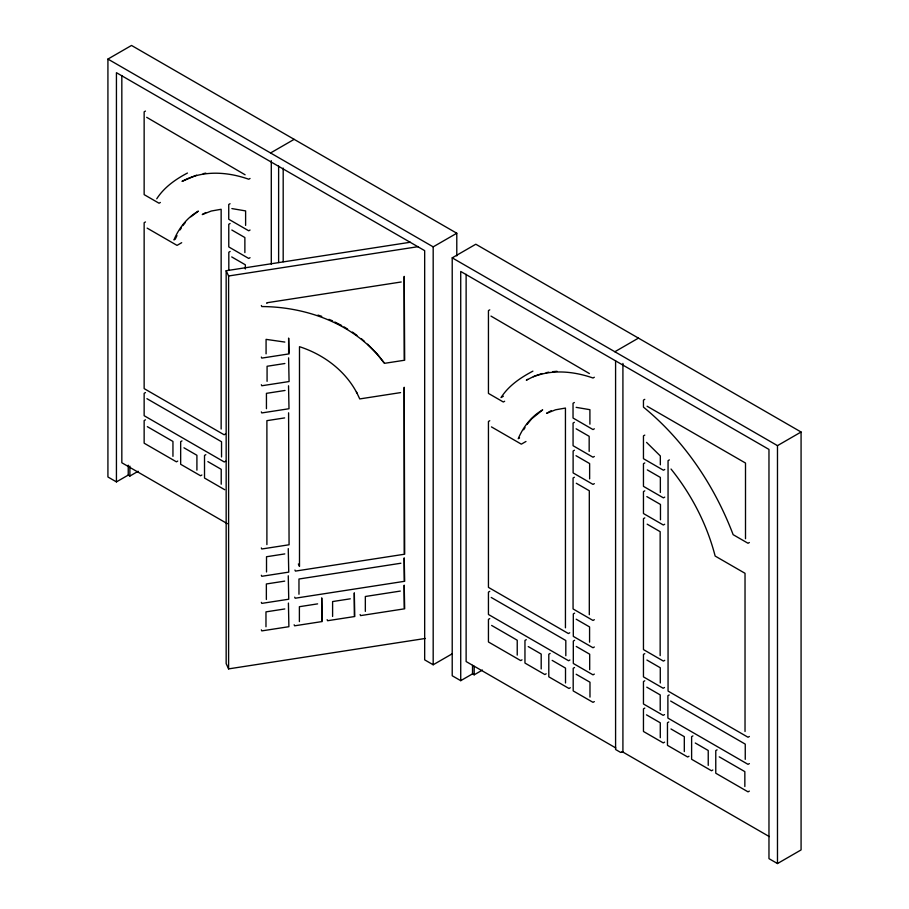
<?xml version="1.0" encoding="UTF-8"?>
<svg xmlns="http://www.w3.org/2000/svg" width="909" height="909" viewBox="0 0 909 909"><rect width="100%" height="100%" fill="white"/><g stroke="black" fill="none" stroke-linecap="round" stroke-linejoin="round"><path stroke-width="1.36" d="M176.982 235.601L175.255 239.158L173.949 239.919C178.914 228.136 187.152 217.478 198.389 211.115L190.89 216.774M180.05 229.92L181.402 227.795M523.664 429.764L525.016 427.628M156.746 198.798C164.143 187.299 175.528 179.3 187.447 173.04M182.754 225.659L185.084 222.841M527.05 424.435L531.708 418.788L542.673 409.891C531.435 416.254 523.209 426.912 518.232 438.695L519.55 437.933M138.145 471.271L129.885 476.043L128.237 475.089L116.432 481.895L107.921 476.986L107.921 59.074L131.521 45.45L456.784 233.238L456.784 255.906M145.463 111.068L144.145 111.83L144.145 194.628L159.052 203.23L160.359 202.468M145.463 221.955L144.145 222.716L144.145 388.609L224.125 434.775L225.432 434.013M270.552 152.973L294.152 139.35M250.043 178.471L248.725 179.232C227.352 171.653 202.412 170.017 182.027 181.391L196.651 175.153M205.752 212.558L202.264 214.569L211.286 211.024L221.148 209.286L221.148 429.037M230.057 203.73L228.738 204.491L228.738 219.251L248.725 230.795L250.043 230.034M181.686 242.703L177.039 245.385L147.156 228.125M230.091 223.523L228.773 224.284L228.773 246.93L248.725 258.451L250.043 257.69M230.136 251.463L228.818 252.225L228.818 270.03M145.463 392.574L144.145 393.336L144.145 415.697L224.296 461.977L225.614 461.215M107.921 59.074L433.184 246.862L456.784 233.238M145.463 419.833L144.145 420.583L144.145 443.194L176.414 461.829L177.732 461.068M452.216 257.849L475.816 244.226L801.079 432.014L801.079 849.926L777.479 863.55L768.969 858.641L768.969 449.421L460.727 271.461L460.727 680.671L452.216 675.762L452.216 257.849L777.479 445.637L801.079 432.014M181.982 440.91L180.664 441.672L180.664 464.283L200.571 475.771L201.878 475.009M205.82 454.682L204.514 455.443L204.514 478.043L224.716 489.712M489.758 309.844L488.44 310.605L488.44 393.404L503.336 402.005L504.654 401.244M532.901 371.145C520.607 377.621 508.654 385.655 501.041 397.574L503.359 396.233M527.64 379.405L526.322 380.155L534.685 376.019M489.758 420.731L488.44 421.492L488.44 587.373L568.409 633.55L569.727 632.789M614.848 351.749L638.448 338.114M594.327 377.246L593.02 378.008C573.988 371.349 552.467 369.168 533.378 376.781M551.206 410.663L546.559 413.345L555.569 409.8L565.443 408.061L565.443 627.812M574.352 402.505L573.034 403.266L573.034 418.026L593.02 429.571L594.327 428.809M525.981 441.479L521.334 444.16L491.451 426.9M574.374 422.299L573.068 423.06L573.068 445.705L593.02 457.227L594.327 456.466M644.776 399.346L643.458 400.108L643.458 407.13C684.204 440.479 714.497 485.645 733.143 534.674L748.039 543.275L749.357 542.514M574.431 450.239L573.113 451L573.113 472.907L593.02 484.406L594.327 483.645M644.776 435.104L643.458 435.865L643.458 458.693L663.445 470.226L664.752 469.464M574.374 477.248L573.068 478.009L573.068 608.939L593.02 620.461L594.327 619.699M644.776 462.942L643.458 463.704L643.458 486.349L663.411 497.871L664.729 497.109M669.376 459.897L668.058 460.658L668.058 691.079L748.039 737.256L749.357 736.495M644.776 490.849L643.458 491.61L643.458 513.528L663.365 525.016L664.672 524.254M489.758 591.35L488.44 592.111L488.44 614.473L568.591 660.752L569.898 659.991M644.776 517.891L643.458 518.653L643.458 649.583L663.411 661.093L664.729 660.343M489.758 618.609L488.44 619.359L488.44 641.97L520.709 660.604L522.016 659.843M116.432 481.895L116.432 72.686L424.673 250.645L424.673 659.866L433.184 664.774L452.068 653.878M526.277 639.686L524.959 640.447L524.959 663.059L544.855 674.546L546.173 673.785M574.624 613.143L573.306 613.905L573.306 636.38L593.02 647.753L594.327 646.992M460.727 680.671L472.521 673.864L474.18 674.819L482.44 670.047M550.115 653.457L548.797 654.219L548.797 676.819L569.011 688.488L570.318 687.727M574.624 640.3L573.306 641.061L573.306 663.468L593.02 674.853L594.327 674.092M574.511 667.536L573.193 668.297L573.193 690.908L593.02 702.35L594.327 701.589M644.776 653.651L643.458 654.4L643.458 676.875L663.172 688.261L664.49 687.499M644.776 680.796L643.458 681.557L643.458 703.975L663.172 715.349L664.49 714.599M644.776 708.1L643.458 708.861L643.458 731.472L663.275 742.914L664.593 742.153M669.206 694.953L667.888 695.715L667.888 718.076L748.039 764.355L749.357 763.594M668.785 721.962L667.467 722.723L667.467 745.335L687.67 757.004L688.988 756.243M692.931 735.904L691.613 736.665L691.613 759.276L711.52 770.764L712.826 770.003M717.087 749.857L715.769 750.607L715.769 773.218L748.039 791.853L749.357 791.091M535.935 375.599L542.196 373.519M203.184 173.664L205.82 173.119M546.15 372.701L548.786 372.167M425.31 638.459L228.602 668.888L226.159 663.627L226.159 270.734L410.323 242.237M226.159 270.734L228.602 275.984L418.345 246.634M401.21 281.983L266.78 302.777L266.78 303.413M284.892 363.509L267.076 366.27L267.076 381.326M285.051 390.461L266.439 393.347L266.439 408.686M400.562 392.608L359.737 398.926L356.396 391.836M284.642 417.913L266.894 420.662L266.894 544.627M284.801 553.911L266.519 556.74L266.519 571.966M284.71 581.124L266.36 583.964L266.36 599.474M400.88 563.239L298.97 579.01L298.97 594.236M284.801 608.95L265.973 611.871L265.973 626.755M317.616 603.871L299.391 606.701L299.391 621.586M350.295 598.815L332.603 601.553L332.603 616.45M400.312 591.077L365.338 596.497L365.338 611.382M552.877 371.656L557.012 371.292M231.863 208.581L245.612 210.911L245.612 225.398M576.147 407.357L589.907 409.686L589.907 424.173M284.858 342.068L266.076 339.364L266.076 353.851M317.968 315.082L321.741 316.343M328.956 319.354L332.558 320.854M334.842 322.025L341.67 325.524M146.679 117.318L245.089 174.778M490.974 316.093L589.384 373.554M647.094 406.232L745.505 463.045L745.505 538.719M231.829 230.022L244.873 237.544L244.873 252.611M576.124 428.798L589.168 436.32L589.168 451.387M647.31 469.896L660.354 477.43L660.354 492.485M231.715 256.929L245.339 264.792L245.339 268.973M576.011 455.704L589.634 463.567L589.634 478.907M646.844 496.598L660.468 504.461L660.468 519.8M576.306 483.27L589.305 490.769L589.305 614.723M647.174 524.175L660.161 531.674L660.161 655.639M576.192 619.211L589.577 626.937L589.577 642.163M646.901 660.036L660.286 667.763L660.286 682.989M576.261 646.458L589.691 654.207L589.691 669.717M646.788 687.17L660.218 694.919L660.218 710.429M146.928 398.676L221.535 441.74L221.535 456.977M491.224 597.452L565.818 640.515L565.818 655.753M670.66 701.044L745.255 744.119L745.255 759.345M147.338 426.662L172.949 441.444L172.949 456.341M183.959 447.796L196.912 455.284L196.912 470.169M207.877 461.613L221.217 469.317L221.217 484.213M491.633 625.437L517.232 640.22L517.232 655.105M528.243 646.572L541.196 654.06L541.196 668.944M552.172 660.389L565.512 668.092L565.512 682.977M576.192 674.262L589.975 682.216L589.975 697.112M646.492 714.849L660.286 722.803L660.286 737.699M670.967 728.973L684.307 736.676L684.307 751.573M695.271 743.005L708.236 750.493L708.236 765.378M719.246 756.845L744.846 771.627L744.846 786.524M227.364 523.698L121.829 462.772L121.829 75.549M615.836 747.982L466.124 661.547L466.124 274.313M622.04 751.561L769.298 836.587M344.011 326.854L347.624 329.092M352.442 332.069L356.93 335.387M361.407 338.716L364.509 341.443M367.6 344.17L377.155 353.885L383.837 362.327M646.572 442.399L660.332 455.966L660.332 464.829M671.035 469.033C691.533 494.564 706.952 524.3 715.144 556.047L745.028 573.306L745.028 731.495M356.907 392.995C345.147 370.486 323.399 354.396 299.493 346.693L299.493 566.432L298.357 563.989M288.596 357.862L289.073 381.541L261.815 385.757L261.337 384.723M261.337 305.504L261.815 306.549C308.06 306.81 356.567 324.911 384.325 363.361L404.675 360.214L404.198 276.381L404.198 359.18M288.528 385.78L289.005 408.732L261.815 412.936L261.337 411.902M288.596 412.811L289.073 544.775L261.815 548.991L261.337 547.957M261.337 357.067L261.815 358.101L289.119 353.874L288.63 338.08L288.63 352.84M360.123 614.564L360.6 615.609L404.675 608.791L404.198 585.146L404.198 607.746M327.126 619.677L327.604 620.711L354.783 616.507L354.305 592.861L354.305 615.473M288.267 548.616L288.744 572.125L261.815 576.295L261.337 575.261M294.948 570.057L295.425 571.091L404.675 554.195L404.198 387.268L404.198 553.161M288.267 575.772L288.744 599.224L261.815 603.383L261.337 602.349M294.709 597.19L295.186 598.224L404.675 581.283L404.198 557.887L404.198 580.249M288.414 603.053L288.892 626.699L261.815 630.891L261.337 629.846M294.141 624.778L294.618 625.812L322.218 621.54L321.729 597.895L321.729 620.506M777.479 445.637L777.479 863.55M622.915 363.418L622.915 752.061L620.62 752.413L615.586 749.505L615.586 360.873M474.18 666.297L474.18 674.819M472.521 665.365L472.521 673.864M433.184 246.862L433.184 664.774M283.188 168.097L283.188 261.712M278.62 166.063L278.62 262.519M271.291 160.677L271.291 264.212M228.602 275.984L228.602 668.888M129.885 466.112L129.885 476.043M128.237 465.169L128.237 475.089"/></g></svg>
